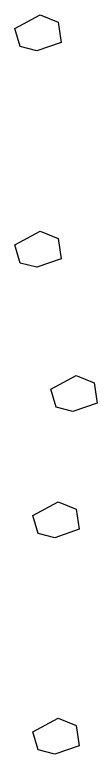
# Model space of a CAD drawing. Header units: millimetres. Extents: x 454 to 24074, y 929 to 15016.
# Drawn here: x 9873 to 9895.8, y 12502 to 12706 of the extents above; entities that cross this region are included whole.
import ezdxf

# ---------------------------------------------------------------- set-up
doc = ezdxf.new("R2010")
doc.units = ezdxf.units.MM
doc.layers.add('cadblocksdwg.com', color=255, linetype='Continuous')

# ---------------------------------------------------------------- blocks, each defined once
blk = doc.blocks.new('Trees side 06_cad-block.com')
at = {"color": 0}
for points in [[(1709.62, 3047.29), (1723.38, 3054.75), (1733.13, 3050.73), (1734.85, 3039.84), (1721.66, 3035.26), (1712.49, 3037.55)], [(1709.62, 2930.27), (1723.38, 2937.72), (1733.13, 2933.71), (1734.85, 2922.82), (1721.66, 2918.23), (1712.49, 2920.52)], [(1729.14, 2852.25), (1742.9, 2859.7), (1752.65, 2855.69), (1754.37, 2844.8), (1741.18, 2840.21), (1732, 2842.5)], [(1719.38, 2783.98), (1733.14, 2791.43), (1742.89, 2787.42), (1744.61, 2776.53), (1731.42, 2771.95), (1722.25, 2774.24)], [(1719.38, 2666.95), (1733.14, 2674.41), (1742.89, 2670.39), (1744.61, 2659.5), (1731.42, 2654.92), (1722.25, 2657.21)]]:
    blk.add_lwpolyline(points, close=True, dxfattribs=at)

msp = doc.modelspace()

# ---------------------------------------------------------------- block references
at = {"layer": 'cadblocksdwg.com', "xscale": 0.5103099452236204, "yscale": 0.5103099452236204, "zscale": 0.5103099452236204}
msp.add_blockref('Trees side 06_cad-block.com', (9000.58, 11147.14), dxfattribs=at)

doc.saveas('drawing.dxf')
